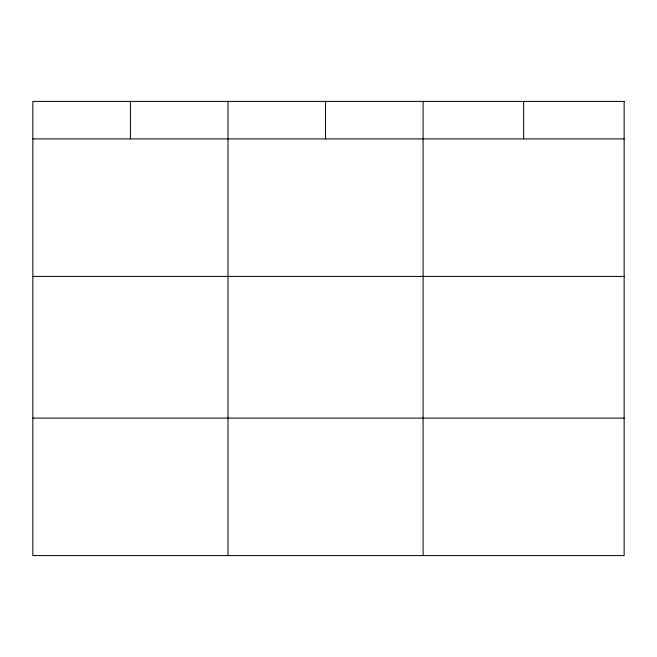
<?xml version="1.0" encoding="UTF-8"?>
<svg xmlns="http://www.w3.org/2000/svg" width="657" height="657" viewBox="0 0 657 657"><rect width="100%" height="100%" fill="white"/><g stroke="black" fill="none" stroke-linecap="round" stroke-linejoin="round"><path stroke-width="0.99" d="M32.85 138.923L624.15 138.923M32.85 276.425L624.15 276.425M32.85 418.098L624.15 418.098M523.629 101.4L523.629 138.923M423.108 101.4L423.108 555.6M325.543 101.4L325.543 138.923M227.979 101.4L227.979 555.6M130.415 101.4L130.415 138.923M624.15 101.4L32.85 101.4L32.85 555.6L624.15 555.6L624.15 101.4"/></g></svg>
